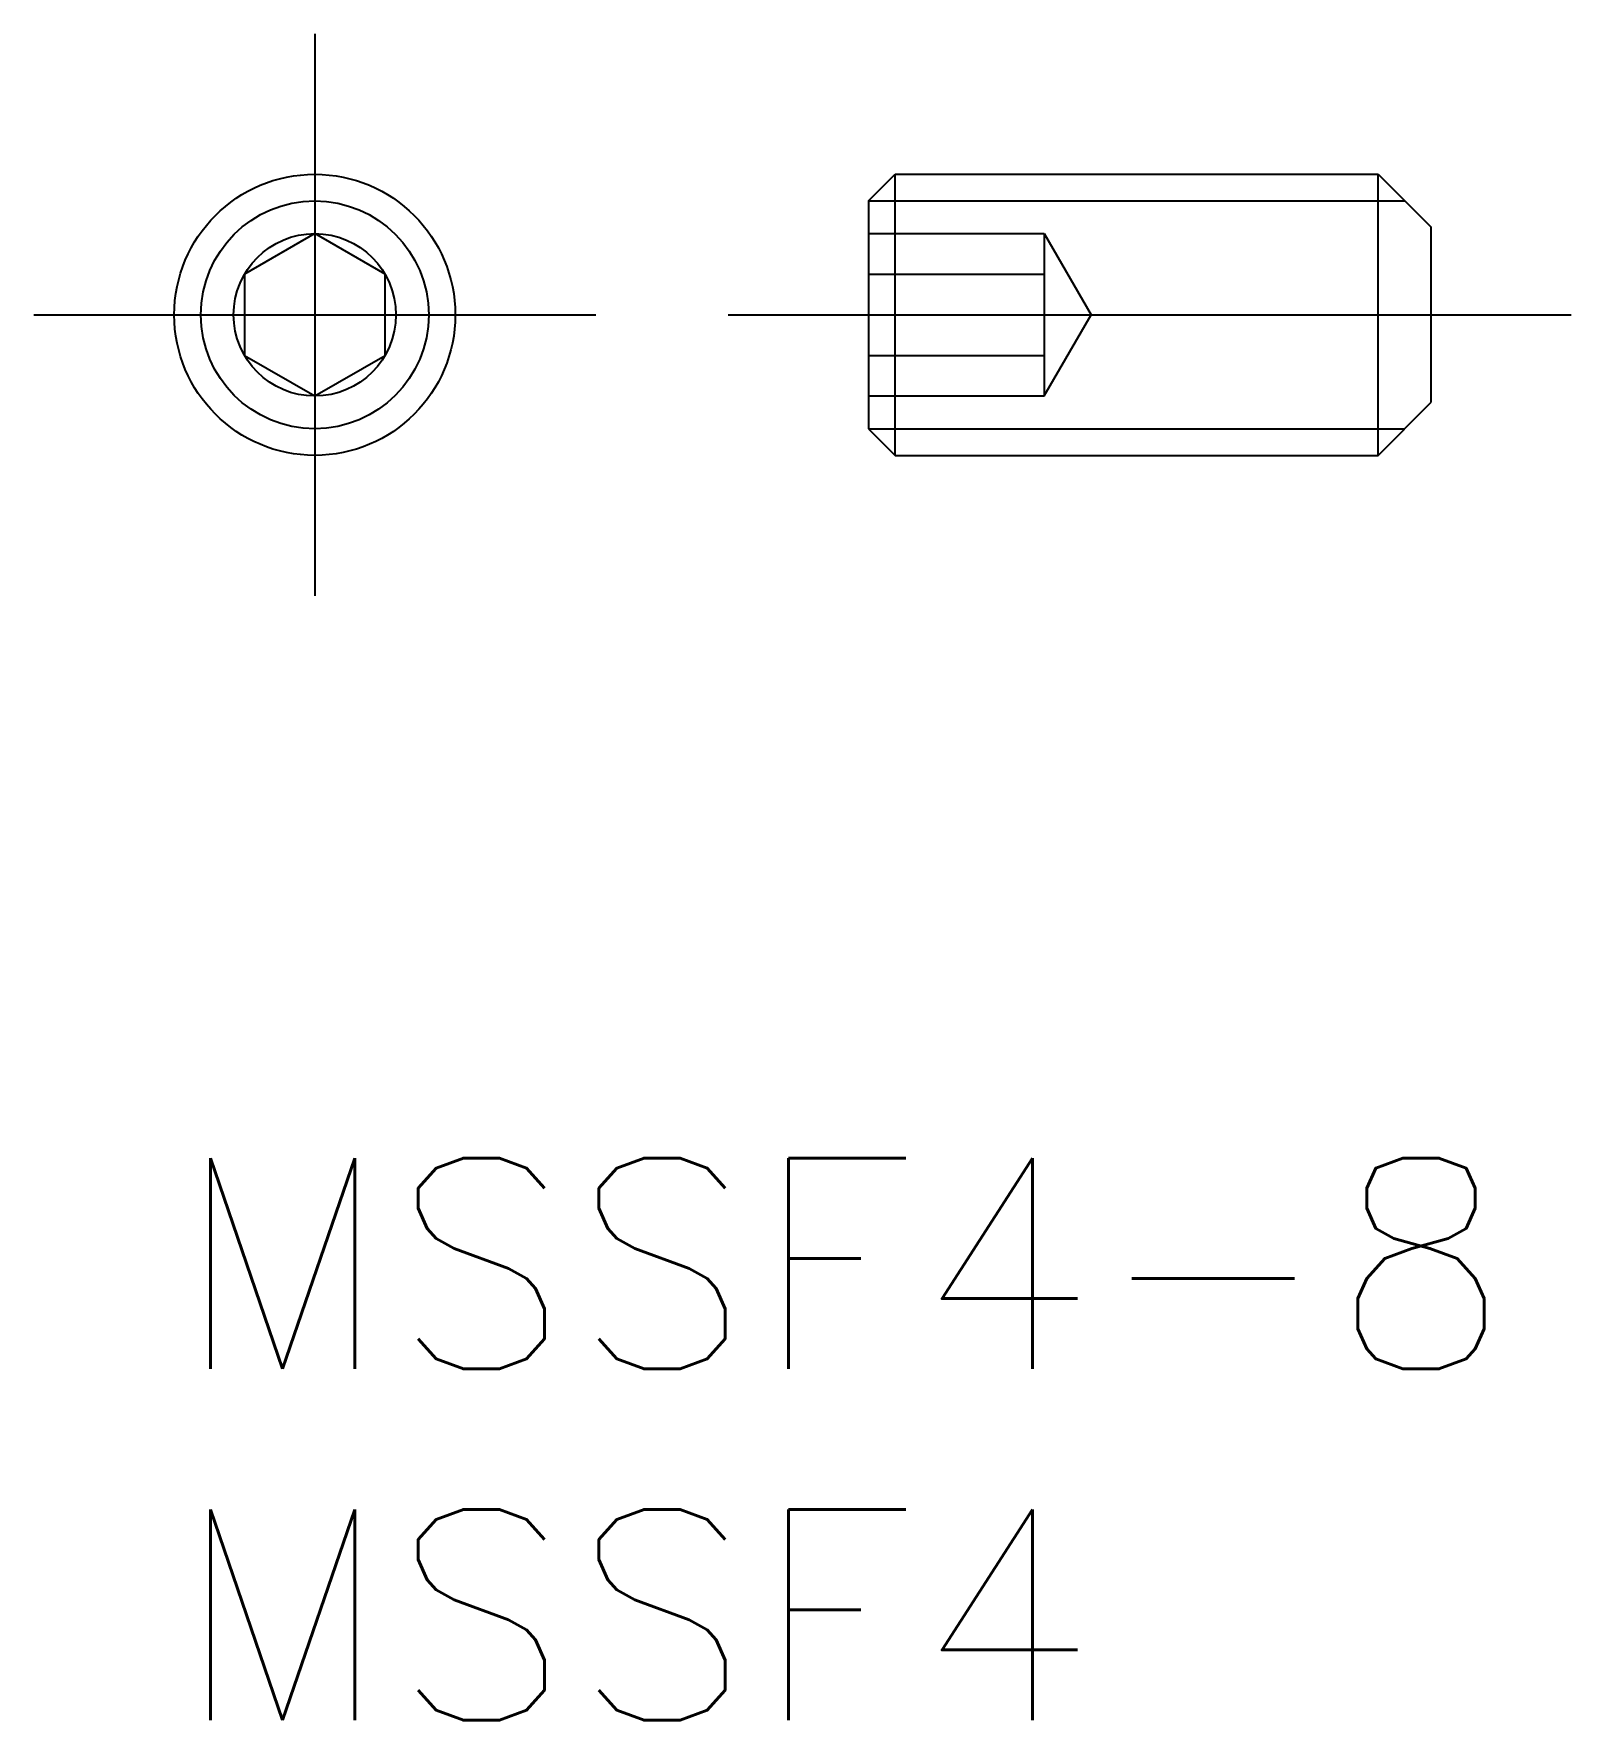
# Model space of a CAD drawing. Extents: x -2 to 19.9, y -8 to 16.
import ezdxf

# ---------------------------------------------------------------- set-up
doc = ezdxf.new("R2010")
doc.units = 0
doc.header["$LTSCALE"] = 0.5
doc.linetypes.add('CENTER', pattern=[50.8, 31.75, -6.35, 6.35, -6.35])
doc.linetypes.add('DASHED', pattern=[19.05, 12.7, -6.35])
for name, color, linetype in [('MSM_CENTER', 1, 'CENTER'), ('MSM_CONTINUOUS', 7, 'CONTINUOUS'), ('MSM_DASHED', 4, 'DASHED'), ('MSM_NARROW', 5, 'CONTINUOUS'), ('MSM_PART_NUMBER', 7, 'CONTINUOUS')]:
    doc.layers.add(name, color=color, linetype=linetype)
doc.styles.get("Standard").update_dxf_attribs({"font": 'txt.shx', "height": 3, "bigfont": 'bigfont.shx'})

# ---------------------------------------------------------------- blocks, each defined once
blk = doc.blocks.new('*U3')
at = {"layer": 'MSM_PART_NUMBER'}
blk.add_text('MSSF4-8', height=3, dxfattribs=at).set_placement((0, -3))
blk = doc.blocks.new('*U4')
at = {"layer": 'MSM_PART_NUMBER'}
blk.add_text('MSSF4', height=3, dxfattribs=at).set_placement((0, -8))

msp = doc.modelspace()

# ---------------------------------------------------------------- linework, layer by layer
at = {"layer": 'MSM_CENTER'}
for p, q in [((2, 16), (2, 8)), ((-2, 12), (6, 12)), ((7.883, 12), (19.883, 12))]:
    msp.add_line(p, q, dxfattribs=at)
at = {"layer": 'MSM_CONTINUOUS'}
for p, q in [((9.883, 13.621), (10.262, 14)), ((10.262, 14), (17.133, 14)), ((10.262, 10), (10.262, 14)), ((17.133, 14), (17.883, 13.25)), ((17.133, 10), (17.133, 14)), ((9.883, 13.621), (9.883, 10.379)), ((17.883, 13.25), (17.883, 10.75)), ((2, 13.155), (1, 12.577)), ((3, 12.577), (2, 13.155)), ((1, 12.577), (1, 11.423)), ((3, 11.423), (3, 12.577)), ((1, 11.423), (2, 10.845)), ((2, 10.845), (3, 11.423)), ((17.133, 10), (17.883, 10.75)), ((9.883, 10.379), (10.262, 10)), ((10.262, 10), (17.133, 10))]:
    msp.add_line(p, q, dxfattribs=at)
for radius in [2, 1.155]:
    msp.add_circle((2, 12), radius, dxfattribs=at)
at = {"layer": 'MSM_DASHED'}
for p, q in [((9.883, 13.155), (12.383, 13.155)), ((12.383, 13.155), (13.049, 12)), ((12.383, 13.155), (12.383, 10.845)), ((9.883, 12.577), (12.383, 12.577)), ((12.383, 10.845), (13.049, 12)), ((9.883, 11.423), (12.383, 11.423)), ((9.883, 10.845), (12.383, 10.845))]:
    msp.add_line(p, q, dxfattribs=at)
at = {"layer": 'MSM_NARROW'}
for p, q in [((9.883, 13.621), (17.512, 13.621)), ((9.883, 10.379), (17.512, 10.379))]:
    msp.add_line(p, q, dxfattribs=at)
msp.add_circle((2, 12), 1.621, dxfattribs=at)

# ---------------------------------------------------------------- block references
at = {"layer": 'MSM_CONTINUOUS'}
for name in ['*U3', '*U4']:
    msp.add_blockref(name, (0, 0), dxfattribs=at)

doc.saveas('drawing.dxf')
